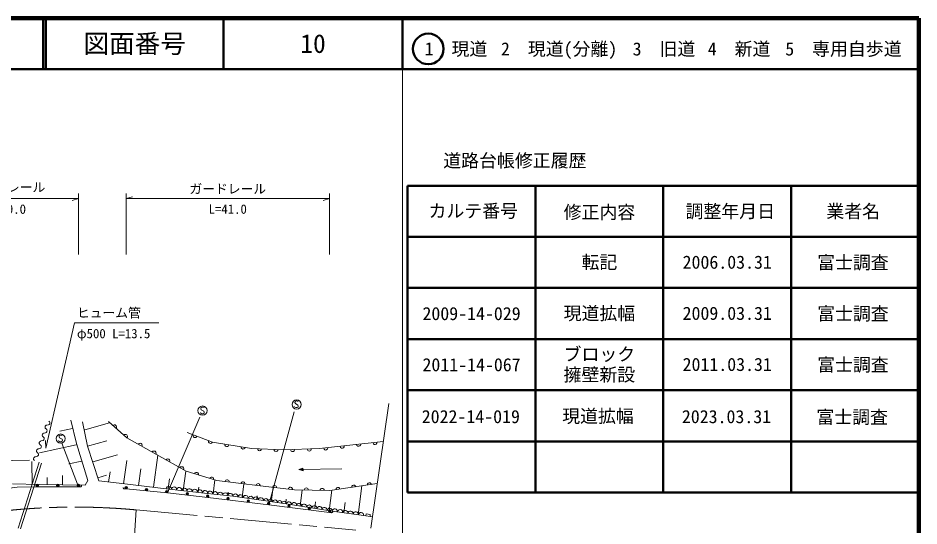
# Model space of a CAD drawing. Units: millimetres, scale not verified. Extents: x 40000 to 680000, y 20000 to 380000.
# Drawn here: x 503805 to 680000, y 280642 to 380000 of the extents above; entities that cross this region are included whole.
import ezdxf
from ezdxf.enums import TextEntityAlignment as Align

# ---------------------------------------------------------------- set-up
doc = ezdxf.new("R2010")
doc.units = ezdxf.units.MM
doc.header["$LTSCALE"] = 1000
doc.linetypes.add('CHAIN', pattern=[18.5, 12, -1.5, 3.5, -1.5])
for name, color, linetype, lineweight in [('M-BGD', 7, 'Continuous', 13), ('M-BMK', 2, 'CHAIN', 13), ('M-BMK-SRVR', 3, 'Continuous', 13), ('M-STR-HTXT', 7, 'Continuous', 13), ('M-STR-STRC', 7, 'Continuous', 13), ('M-TTL', 2, 'Continuous', 140), ('M-TTL-BAND', 7, 'Continuous', 13), ('M-TTL-FRAM', 2, 'Continuous', 50), ('M-TTL-LINE', 7, 'Continuous', 50)]:
    doc.layers.add(name, color=color, linetype=linetype, lineweight=lineweight)
doc.layers.add('M-TTL-TXT', color=7, linetype='Continuous')
doc.styles.add('ＭＳ ゴシック', font='')
doc.styles.get('ＭＳ ゴシック').set_extended_font_data('MS Gothic')

msp = doc.modelspace()

# ---------------------------------------------------------------- linework, layer by layer
at = {"layer": 'M-BGD'}
for p, q in [((514111, 301345), (515266, 296784)), ((514466, 299727), (511957, 299176)), ((517390, 296255), (516398, 301013)), ((516843, 299455), (521718, 300848)), ((515176, 296491), (508032, 294923)), ((517437, 289547), (515266, 296784)), ((517390, 296255), (519611, 289480)), ((517394, 296243), (521180, 297324)), ((518404, 293161), (523264, 294550)), ((530275, 288224), (531119, 294494)), ((507943, 293112), (503840, 280235)), ((508419, 292961), (504317, 280083)), ((506548, 288767), (506531, 293287)), ((516298, 293345), (513743, 292784)), ((524444, 288887), (525059, 293457)), ((521532, 289244), (521797, 291216)), ((527359, 288554), (527797, 291810)), ((536106, 287565), (536620, 291386)), ((567119, 291815), (558741, 291686)), ((509520, 288720), (509515, 290132)), ((512492, 288674), (512485, 290494)), ((516926, 288605), (517437, 289547)), ((519414, 290080), (521082, 290557)), ((524707, 288855), (519611, 289480)), ((533190, 287893), (533456, 289865)), ((541938, 286908), (542305, 289637)), ((507991, 288744), (502743, 288905)), ((516926, 288605), (507991, 288744)), ((515624, 288291), (515924, 288290)), ((524633, 287917), (524931, 287888)), ((532804, 287937), (524707, 288855)), ((539022, 287237), (539159, 288256)), ((544806, 286584), (544885, 287232)), ((547648, 286206), (547976, 288869)), ((553325, 285386), (553672, 288200)), ((558997, 284526), (559388, 287697)), ((564665, 283631), (565155, 287616)), ((570344, 282831), (571042, 288496)), ((545810, 286471), (551810, 285607)), ((550487, 285798), (550577, 286533)), ((551810, 285607), (556275, 284956)), ((556163, 284972), (556273, 285864)), ((561831, 284079), (561992, 285385)), ((567504, 283226), (567753, 285250)), ((564721, 283292), (565019, 283254)), ((571384, 282687), (573121, 282446))]:
    msp.add_line(p, q, dxfattribs=at)
for points in [[(508725, 298071), (508643, 298135), (508573, 298231), (508533, 298315), (508524, 298389), (508527, 298493), (508572, 298617), (508636, 298699), (508690, 298749), (508774, 298789), (508889, 298817), (509193, 298883), (509320, 298942), (509373, 298993), (509438, 299075), (509472, 299168), (509485, 299303), (509457, 299419), (509417, 299503), (509367, 299556), (509285, 299621)], [(509285, 299621), (509203, 299686), (509132, 299781), (509093, 299866), (509084, 299939), (509087, 300043), (509131, 300167), (509196, 300249), (509249, 300300), (509334, 300339), (509449, 300368), (509753, 300433), (509880, 300492), (509933, 300543), (509998, 300625), (510031, 300718), (510045, 300853), (510017, 300969), (509977, 301053), (509926, 301107), (509844, 301171)], [(574059, 288947), (564799, 287563), (557856, 287735), (551143, 288481), (542708, 289514), (536683, 291350), (525105, 297891), (521490, 301047)], [(508165, 296521), (508083, 296585), (508013, 296681), (507973, 296765), (507965, 296838), (507967, 296943), (508012, 297067), (508076, 297149), (508130, 297199), (508214, 297239), (508330, 297267), (508634, 297333), (508760, 297392), (508814, 297443), (508878, 297525), (508912, 297618), (508926, 297753), (508897, 297868), (508858, 297953), (508807, 298006), (508725, 298071)], [(575245, 297159), (562790, 295768), (555790, 295539), (549479, 295825), (541847, 297030), (536913, 298924)], [(507605, 294971), (507524, 295035), (507453, 295131), (507413, 295215), (507405, 295288), (507407, 295393), (507452, 295517), (507517, 295598), (507570, 295649), (507655, 295689), (507770, 295717), (508074, 295783), (508200, 295842), (508254, 295893), (508318, 295975), (508352, 296068), (508366, 296203), (508337, 296318), (508298, 296403), (508247, 296456), (508165, 296521)], [(507046, 293421), (506964, 293485), (506893, 293581), (506854, 293665), (506845, 293738), (506848, 293843), (506892, 293967), (506957, 294048), (507010, 294099), (507095, 294139), (507210, 294167), (507514, 294233), (507641, 294292), (507694, 294343), (507759, 294425), (507792, 294518), (507806, 294653), (507778, 294768), (507738, 294853), (507687, 294906), (507605, 294971)], [(450592, 280656), (456155, 286029), (458987, 287967), (462863, 290204), (483511, 292738), (492646, 293245), (506077, 293500)], [(487648, 285743), (495662, 287208), (503621, 288218), (507589, 288303), (515624, 288291)], [(516225, 288540), (516224, 288500), (516204, 288440), (516174, 288390), (516124, 288340), (516074, 288310), (516004, 288290), (515924, 288290)], [(524633, 287917), (524553, 287925), (524504, 287940), (524447, 287975), (524410, 288009), (524385, 288052), (524360, 288114), (524355, 288165), (524358, 288195)], [(524931, 287888), (533035, 287097), (540954, 286219), (552878, 284789), (564721, 283292)], [(532804, 287937), (540873, 287028), (545810, 286471)], [(556275, 284956), (565231, 283542), (571384, 282687)], [(565348, 283465), (565343, 283425), (565315, 283368), (565279, 283322), (565223, 283279), (565170, 283255), (565098, 283244), (565019, 283254)], [(572649, 282511), (572704, 282908), (571911, 283017), (571856, 282621)]]:
    msp.add_lwpolyline(points, dxfattribs=at)
for points in [[(558741, 291686), (559544, 291442), (559536, 291954)], [(558837, 291687), (559512, 291490), (559505, 291906)], [(558932, 291689), (559479, 291537), (559474, 291857)], [(559028, 291690), (559446, 291585), (559443, 291809)], [(559124, 291692), (559413, 291632), (559411, 291760)], [(559252, 291694), (559381, 291680), (559380, 291712)]]:
    msp.add_lwpolyline(points, close=True, dxfattribs=at)
for centre, radius in [((507569, 288552), 250), ((507569, 288552), 150), ((507569, 288552), 50), ((511600, 288547), 250), ((511600, 288547), 150), ((511600, 288547), 50), ((515625, 288541), 250), ((515625, 288541), 150), ((515625, 288541), 50), ((524955, 288137), 250), ((524955, 288137), 150), ((524955, 288137), 50), ((528942, 287747), 250), ((528942, 287747), 150), ((528942, 287747), 50), ((532929, 287358), 250), ((532929, 287358), 150), ((532929, 287358), 50), ((536914, 286918), 250), ((536914, 286918), 150), ((536914, 286918), 50), ((540895, 286477), 250), ((540895, 286477), 150), ((540895, 286477), 50), ((544874, 286000), 250), ((544874, 286000), 150), ((544874, 286000), 50), ((548851, 285523), 250), ((548851, 285523), 150), ((548851, 285523), 50), ((552829, 285046), 250), ((552829, 285046), 150), ((552829, 285046), 50), ((556804, 284544), 250), ((556804, 284544), 150), ((556804, 284544), 50), ((560778, 284042), 250), ((560778, 284042), 150), ((560778, 284042), 50), ((564752, 283540), 250), ((564752, 283540), 150), ((564752, 283540), 50)]:
    msp.add_circle(centre, radius, dxfattribs=at)
for centre, radius, start, end in [((522661, 300025), 400, 318.87852, 138.87852), ((524804, 298154), 400, 318.87852, 138.87852), ((538425, 298344), 400, 159.00715, 339.00715), ((527694, 296429), 400, 330.53591, 150.53591), ((541449, 297183), 400, 159.00715, 339.00715), ((544625, 296592), 400, 171.02737, 351.02737), ((547824, 296087), 400, 171.02737, 351.02737), ((567198, 296260), 400, 186.37335, 6.37335), ((570417, 296620), 400, 186.37335, 6.37335), ((573636, 296979), 400, 186.37335, 6.37335), ((530400, 294900), 400, 330.53591, 150.53591), ((551040, 295754), 400, 177.39744, 357.39744), ((554276, 295607), 400, 177.39744, 357.39744), ((557512, 295595), 400, 181.87788, 1.87788), ((560749, 295701), 400, 181.87788, 1.87788), ((563980, 295901), 400, 186.37335, 6.37335), ((533107, 293371), 400, 330.53591, 150.53591), ((535813, 291841), 400, 330.53591, 150.53591), ((538701, 290735), 400, 343.05078, 163.05078), ((541675, 289829), 400, 343.05078, 163.05078), ((544722, 289267), 400, 353.01894, 173.01894), ((547807, 288889), 400, 353.01894, 173.01894), ((572522, 288718), 400, 8.50281, 188.50281), ((533308, 287880), 508, 353.57679, 173.57679), ((534316, 287767), 508, 353.57679, 173.57679), ((535325, 287653), 508, 353.57679, 173.57679), ((536334, 287539), 508, 353.57679, 173.57679), ((537342, 287426), 508, 353.57679, 173.57679), ((538351, 287312), 508, 353.57679, 173.57679), ((539360, 287199), 508, 353.57679, 173.57679), ((540368, 287085), 508, 353.57679, 173.57679), ((541366, 286973), 497, 353.5595, 173.5595), ((542354, 286861), 497, 353.5595, 173.5595), ((543341, 286750), 497, 353.5595, 173.5595), ((550746, 288530), 400, 353.01894, 173.01894), ((553982, 288166), 400, 353.65981, 173.65981), ((557072, 287822), 400, 353.65981, 173.65981), ((560175, 287678), 400, 358.57973, 178.57973), ((563283, 287601), 400, 358.57973, 178.57973), ((566373, 287798), 400, 8.50281, 188.50281), ((569448, 288258), 400, 8.50281, 188.50281), ((544329, 286638), 497, 353.5595, 173.5595), ((545316, 286527), 497, 353.5595, 173.5595), ((546310, 286399), 505, 351.80733, 171.80733), ((547310, 286255), 505, 351.80733, 171.80733), ((548310, 286111), 505, 351.80733, 171.80733), ((549310, 285967), 505, 351.80733, 171.80733), ((550310, 285823), 505, 351.80733, 171.80733), ((551310, 285679), 505, 351.80733, 171.80733), ((552257, 285542), 451, 351.69776, 171.69776), ((553150, 285412), 451, 351.69776, 171.69776), ((554043, 285281), 451, 351.69776, 171.69776), ((554936, 285151), 451, 351.69776, 171.69776), ((555829, 285021), 451, 351.69776, 171.69776), ((556773, 284877), 504, 351.02977, 171.02977), ((557768, 284720), 504, 351.02977, 171.02977), ((558763, 284563), 504, 351.02977, 171.02977), ((559758, 284406), 504, 351.02977, 171.02977), ((560753, 284249), 504, 351.02977, 171.02977), ((561748, 284092), 504, 351.02977, 171.02977), ((562743, 283935), 504, 351.02977, 171.02977), ((563738, 283778), 504, 351.02977, 171.02977), ((564733, 283621), 504, 351.02977, 171.02977), ((565743, 283471), 518, 352.08662, 172.08662), ((566769, 283328), 518, 352.08662, 172.08662), ((567795, 283186), 518, 352.08662, 172.08662), ((568820, 283043), 518, 352.08662, 172.08662), ((569846, 282900), 518, 352.08662, 172.08662), ((570872, 282758), 518, 352.08662, 172.08662)]:
    msp.add_arc(centre, radius, start, end, dxfattribs=at)
at = {"layer": 'M-BMK'}
msp.add_line((526899, 283789), (569894, 279825), dxfattribs=at)
msp.add_arc((514964, 154338), 130000, 84.73245, 101.72256, dxfattribs=at)
at = {"layer": 'M-BMK-SRVR'}
msp.add_line((572795, 280191), (576317, 304585), dxfattribs=at)
at = {"layer": 'M-STR-HTXT'}
for p, q in [((515624, 345671), (515624, 333733)), ((524931, 333733), (524931, 345671)), ((564721, 345671), (564721, 333733)), ((487648, 344671), (515624, 344671)), ((515624, 344671), (514374, 344321)), ((524931, 344671), (526181, 345021)), ((524931, 344671), (564721, 344671)), ((564721, 344671), (563471, 344321)), ((509228, 295835), (509153, 297391)), ((526899, 283789), (525018, 253848))]:
    msp.add_line(p, q, dxfattribs=at)
msp.add_lwpolyline([(509228, 295835), (514847, 320371), (531321, 320371)], dxfattribs=at)
at = {"layer": 'M-STR-STRC'}
for p, q in [((539341, 301943), (533035, 287097)), ((552878, 284789), (557809, 303001)), ((515624, 288291), (512400, 296841))]:
    msp.add_line(p, q, dxfattribs=at)
for points in [[(558579, 304986), (558508, 305058), (558364, 305095), (558220, 305095), (558003, 304988), (557967, 304772), (558038, 304592), (558541, 304302), (558613, 304122), (558576, 303906), (558396, 303799), (558144, 303799), (557928, 303908), (557856, 304016)], [(540182, 303787), (540110, 303859), (539966, 303896), (539822, 303896), (539606, 303789), (539569, 303573), (539640, 303393), (540144, 303103), (540215, 302923), (540178, 302707), (539998, 302600), (539746, 302601), (539530, 302709), (539459, 302817)], [(512447, 298309), (512375, 298381), (512231, 298418), (512087, 298418), (511871, 298311), (511834, 298095), (511906, 297915), (512409, 297625), (512480, 297445), (512444, 297229), (512263, 297122), (512011, 297122), (511796, 297231), (511724, 297339)]]:
    msp.add_lwpolyline(points, dxfattribs=at)
for centre in [(558290, 304411), (539892, 303212), (512157, 297734)]:
    msp.add_circle(centre, 900, dxfattribs=at)
at = {"layer": 'M-TTL'}
for p, q in [((680000, 380000), (40000, 380000)), ((680000, 20000), (680000, 380000))]:
    msp.add_line(p, q, dxfattribs=at)
at = {"layer": 'M-TTL-BAND'}
msp.add_line((579000, 20000), (579000, 370000), dxfattribs=at)
at = {"layer": 'M-TTL-FRAM'}
for p, q in [((580000, 347197), (580000, 287197)), ((580000, 347197), (680000, 347197)), ((580000, 287197), (680000, 287197))]:
    msp.add_line(p, q, dxfattribs=at)
at = {"layer": 'M-TTL-LINE'}
for p, q in [((508747, 380000), (508747, 370000)), ((509247, 380000), (509247, 370000)), ((543997, 380000), (543997, 370000)), ((579000, 380000), (579000, 370000)), ((40000, 370000), (680000, 370000)), ((605000, 347197), (605000, 287197)), ((630000, 347197), (630000, 287197)), ((655000, 347197), (655000, 287197)), ((580000, 337197), (680000, 337197)), ((580000, 327197), (680000, 327197)), ((580000, 317197), (680000, 317197)), ((580000, 307197), (680000, 307197)), ((580000, 297197), (680000, 297197))]:
    msp.add_line(p, q, dxfattribs=at)
msp.add_circle((584031, 373958), 3000, dxfattribs=at)

# ---------------------------------------------------------------- texts
at = {"layer": 'M-STR-HTXT', "style": 'ＭＳ ゴシック'}
for s, p in [('ガードレール', (494136, 345439)), ('ガードレール', (537326, 345115)), ('L=29.0', (497886, 341155)), ('L=41.0', (541076, 341155)), ('ヒューム管', (515321, 320871)), ('φ500 L=13.5', (515321, 316812))]:
    msp.add_text(s, height=1833, dxfattribs=at).set_placement(p, align=Align.BOTTOM_LEFT)
at = {"layer": 'M-TTL-TXT', "style": 'ＭＳ ゴシック'}
for s, height, p in [('図面番号', 3666, (526622, 375000)), ('10', 3666, (561497, 375000)), ('1\u3000現道', 2566, (589448, 373958)), ('2\u3000現道(分離)', 2566, (609619, 373958)), ('3\u3000旧道', 2566, (630121, 373958)), ('4\u3000新道', 2566, (644824, 373958)), ('5\u3000専用自歩道', 2566, (665228, 373958)), ('道路台帳修正履歴', 2566, (600968, 352113)), ('カルテ番号', 2566, (592839, 342277)), ('修正内容', 2566, (617509, 342023)), ('調整年月日', 2566, (643089, 342197)), ('業者名', 2566, (667134, 342197)), ('転記', 2566, (617500, 332245)), ('2006.03.31', 2566, (642500, 332245)), ('富士調査', 2566, (667077, 332189)), ('2009-14-029', 2566, (592500, 322189)), ('現道拡幅', 2566, (617500, 322245)), ('2009.03.31', 2566, (642500, 322245)), ('富士調査', 2566, (667077, 322189)), ('ブロック', 2566, (617500, 314245)), ('富士調査', 2566, (667077, 312189)), ('2011-14-067', 2566, (592500, 312189)), ('擁壁新設', 2566, (617500, 310245)), ('2011.03.31', 2566, (642500, 312245)), ('2022-14-019', 2566, (592359, 302041)), ('現道拡幅', 2566, (617222, 302139)), ('2023.03.31', 2566, (642359, 302036)), ('富士調査', 2566, (666935, 301949))]:
    msp.add_text(s, height=height, dxfattribs=at).set_placement(p, align=Align.MIDDLE_CENTER)

doc.saveas('drawing.dxf')
